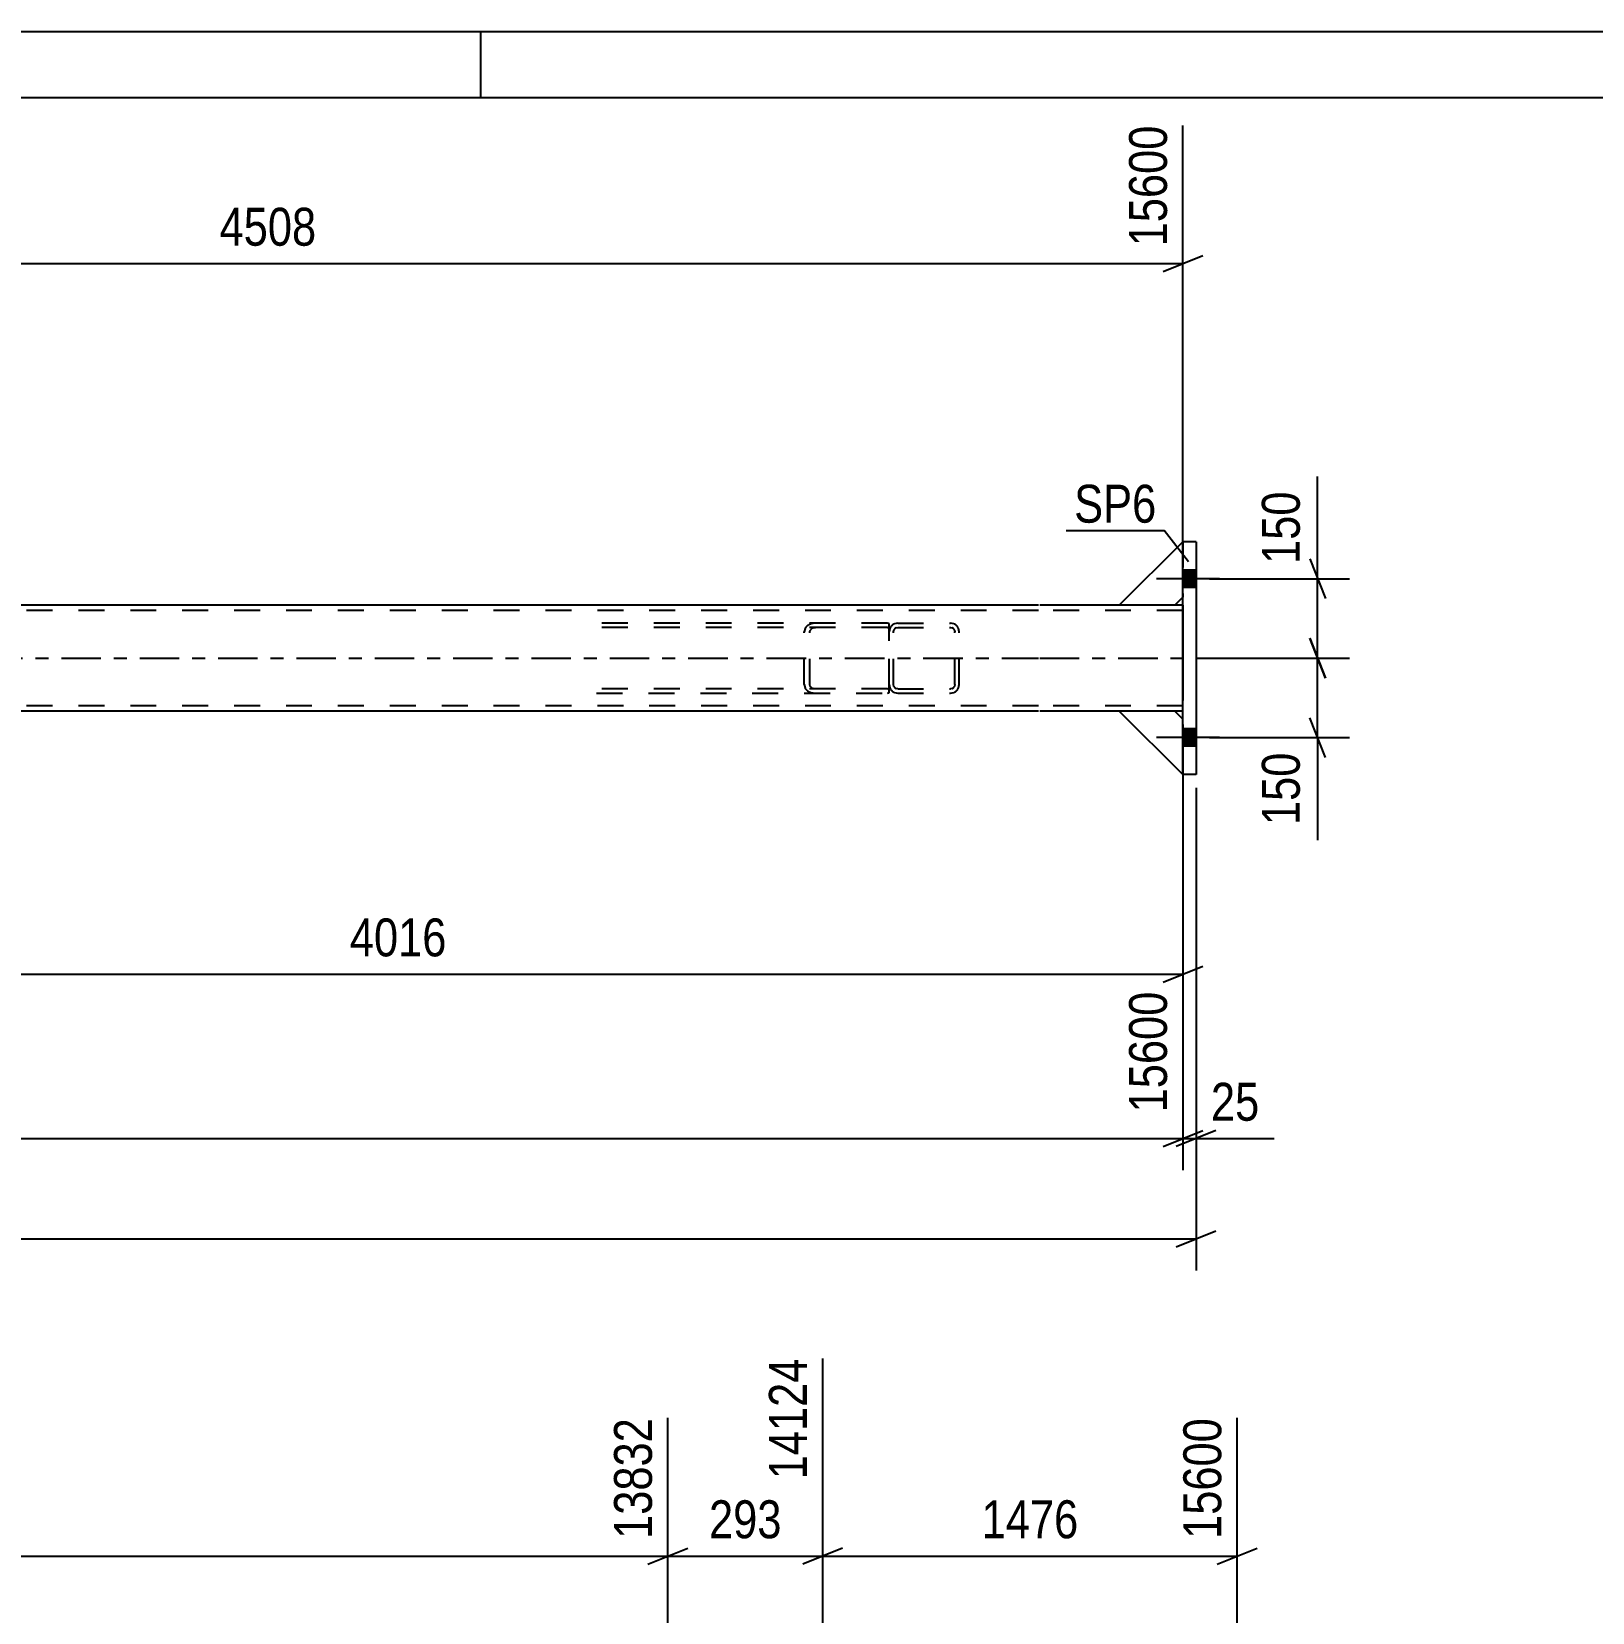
# Model space of a CAD drawing. Header units: millimetres. Extents: x -92 to 749, y -446 to 148.
# Drawn here: x 505.2 to 623.1, y 28.7 to 148.1 of the extents above; entities that cross this region are included whole.
import ezdxf

# ---------------------------------------------------------------- set-up
doc = ezdxf.new("R2010")
doc.units = ezdxf.units.MM
doc.linetypes.add('DXK_LINE_DOT2', pattern=[3.9198, 1.9599, -1.9599])
doc.linetypes.add('DXK_LINE_DOT3', pattern=[5.9187, 2.979, -0.9799, 0.9799, -0.9799])
doc.styles.add('Arial Narrow', font='ARIALN.TTF', dxfattribs={"height": 0.2})

# ---------------------------------------------------------------- blocks, each defined once
blk = doc.blocks.new('Unknown-122567614-1163')
at = {"color": 5, "linetype": 'Continuous'}
for p, q in [((749.14, 148.12), (-91.86, 148.12)), ((539.14, 143.12), (539.14, 148.12)), ((744.14, 143.12), (-86.86, 143.12))]:
    blk.add_line(p, q, dxfattribs=at)
blk = doc.blocks.new('Bolt-122567614-5620 - 5615')
at = {"linetype": 'Continuous'}
for points in [[(592.17, 107.44), (592.17, 106.12), (593.17, 106.12), (593.17, 107.44)], [(592.17, 107.44), (592.17, 106.12), (593.17, 106.12), (593.17, 107.44)], [(592.17, 95.44), (592.17, 94.12), (593.17, 94.12), (593.17, 95.44)], [(592.17, 95.44), (592.17, 94.12), (593.17, 94.12), (593.17, 95.44)]]:
    blk.add_hatch(color=1, dxfattribs=at).paths.add_polyline_path(points)
at = {"color": 1, "linetype": 'Continuous'}
for p, q in [((594.93, 106.78), (590.17, 106.78)), ((594.93, 106.78), (590.17, 106.78)), ((593.17, 107.44), (592.17, 107.44)), ((593.17, 107.44), (592.17, 107.44)), ((593.17, 106.12), (592.17, 106.12)), ((593.17, 106.12), (592.17, 106.12)), ((594.93, 94.78), (590.17, 94.78)), ((594.93, 94.78), (590.17, 94.78)), ((593.17, 95.44), (592.17, 95.44)), ((593.17, 95.44), (592.17, 95.44)), ((593.17, 94.12), (592.17, 94.12)), ((593.17, 94.12), (592.17, 94.12))]:
    blk.add_line(p, q, dxfattribs=at)
blk = doc.blocks.new('Part-122567614-5699 - 5615')
at = {"color": 2, "linetype": 'Continuous'}
for p, q in [((591.57, 96.78), (587.37, 96.78)), ((587.37, 96.78), (592.17, 91.98)), ((592.17, 96.18), (591.57, 96.78))]:
    blk.add_line(p, q, dxfattribs=at)
at = {"color": 7, "linetype": 'DXK_LINE_DOT2'}
blk.add_line((592.17, 91.98), (592.17, 96.18), dxfattribs=at)
blk = doc.blocks.new('Part-122567614-5739 - 5615')
at = {"color": 7, "linetype": 'DXK_LINE_DOT2'}
for p, q in [((569.85, 103.42), (547.89, 103.42)), ((569.85, 103.1), (547.89, 103.1)), ((563.63, 103.02), (563.56, 102.78)), ((563.56, 98.78), (563.56, 102.78)), ((564, 102.78), (564.03, 102.9)), ((564, 98.78), (564, 102.78)), ((564.43, 103.42), (564.1, 103.37)), ((564.26, 103.07), (564.43, 103.1)), ((569.99, 103.4), (569.85, 103.42)), ((569.85, 103.1), (569.99, 103.08)), ((569.99, 98.16), (569.99, 103.4)), ((569.85, 98.46), (547.89, 98.46)), ((547.89, 98.14), (569.85, 98.14)), ((563.56, 98.78), (563.63, 98.53)), ((564.03, 98.65), (564, 98.78)), ((564.1, 98.19), (564.43, 98.14)), ((564.43, 98.46), (564.26, 98.48)), ((569.85, 98.46), (569.99, 98.48)), ((569.85, 98.14), (569.99, 98.16))]:
    blk.add_line(p, q, dxfattribs=at)
for centre, radius, start, end in [((564.3, 102.6), 0.792, 104.8339, 148.022), ((564.37, 102.69), 0.396, 104.8339, 148.022), ((564.3, 98.95), 0.792, 211.978, 255.1661), ((564.37, 98.86), 0.396, 211.978, 255.1661)]:
    blk.add_arc(centre, radius, start, end, dxfattribs=at)
blk = doc.blocks.new('Part-122567614-5702 - 5615')
at = {"color": 7, "linetype": 'DXK_LINE_DOT2'}
for p, q in [((591.57, 96.78), (587.37, 96.78)), ((587.37, 96.78), (592.17, 91.98)), ((592.17, 96.18), (591.57, 96.78)), ((592.17, 91.98), (592.17, 96.18))]:
    blk.add_line(p, q, dxfattribs=at)
blk = doc.blocks.new('Part-122567614-5638 - 5615')
at = {"color": 7, "linetype": 'DXK_LINE_DOT2'}
for p, q in [((570.04, 103.02), (569.99, 102.78)), ((569.99, 98.78), (569.99, 102.78)), ((570.31, 102.78), (570.33, 102.9)), ((570.31, 98.78), (570.31, 102.78)), ((570.63, 103.42), (570.38, 103.37)), ((570.5, 103.07), (570.63, 103.1)), ((570.63, 103.42), (574.63, 103.42)), ((570.63, 103.1), (574.63, 103.1)), ((574.87, 103.37), (574.63, 103.42)), ((574.63, 103.1), (574.75, 103.07)), ((574.92, 102.9), (574.95, 102.78)), ((574.95, 98.78), (574.95, 102.78)), ((575.27, 102.78), (575.22, 103.02)), ((575.27, 98.78), (575.27, 102.78)), ((569.99, 98.78), (570.04, 98.53)), ((570.33, 98.65), (570.31, 98.78)), ((570.38, 98.19), (570.63, 98.14)), ((570.63, 98.46), (570.5, 98.48)), ((570.63, 98.46), (574.63, 98.46)), ((570.63, 98.14), (574.63, 98.14)), ((574.75, 98.48), (574.63, 98.46)), ((574.63, 98.14), (574.87, 98.19)), ((574.95, 98.78), (574.92, 98.65)), ((575.22, 98.53), (575.27, 98.78))]:
    blk.add_line(p, q, dxfattribs=at)
for centre, radius, start, end in [((570.63, 102.78), 0.64, 112.5, 157.5), ((570.63, 102.78), 0.32, 112.5, 157.5), ((574.63, 102.78), 0.32, 22.5, 67.5), ((574.63, 102.78), 0.64, 22.5, 67.5), ((570.63, 98.78), 0.64, 202.5, 247.5), ((570.63, 98.78), 0.32, 202.5, 247.5), ((574.63, 98.78), 0.32, 292.5, 337.5), ((574.63, 98.78), 0.64, 292.5, 337.5)]:
    blk.add_arc(centre, radius, start, end, dxfattribs=at)
blk = doc.blocks.new('Part-122567614-5709 - 5615')
at = {"color": 7, "linetype": 'DXK_LINE_DOT2'}
for p, q in [((587.37, 104.78), (592.17, 109.58)), ((592.17, 109.58), (592.17, 105.38)), ((592.17, 105.38), (591.57, 104.78)), ((591.57, 104.78), (587.37, 104.78))]:
    blk.add_line(p, q, dxfattribs=at)
blk = doc.blocks.new('Part-122567614-5649 - 5615')
at = {"color": 2, "linetype": 'Continuous'}
for p, q in [((592.17, 91.98), (592.17, 109.58)), ((593.17, 109.58), (592.17, 109.58)), ((593.17, 109.58), (593.17, 91.98)), ((593.17, 91.98), (592.17, 91.98))]:
    blk.add_line(p, q, dxfattribs=at)
blk = doc.blocks.new('Part-122567614-5696 - 5615')
at = {"color": 7, "linetype": 'DXK_LINE_DOT2'}
for p, q in [((591.57, 96.78), (587.37, 96.78)), ((587.37, 96.78), (592.17, 91.98)), ((592.17, 96.18), (591.57, 96.78)), ((592.17, 91.98), (592.17, 96.18))]:
    blk.add_line(p, q, dxfattribs=at)
blk = doc.blocks.new('Part-122567614-5703 - 5615')
at = {"color": 7, "linetype": 'DXK_LINE_DOT2'}
for p, q in [((587.37, 104.78), (592.17, 109.58)), ((592.17, 109.58), (592.17, 105.38)), ((592.17, 105.38), (591.57, 104.78)), ((591.57, 104.78), (587.37, 104.78))]:
    blk.add_line(p, q, dxfattribs=at)
blk = doc.blocks.new('Part-122567614-5706 - 5615')
at = {"color": 2, "linetype": 'Continuous'}
for p, q in [((587.37, 104.78), (592.17, 109.58)), ((592.17, 105.38), (591.57, 104.78)), ((591.57, 104.78), (587.37, 104.78))]:
    blk.add_line(p, q, dxfattribs=at)
at = {"color": 7, "linetype": 'DXK_LINE_DOT2'}
blk.add_line((592.17, 105.38), (592.17, 109.58), dxfattribs=at)
blk = doc.blocks.new('Part-122567614-5731 - 5615')
at = {"color": 7, "linetype": 'DXK_LINE_DOT2'}
for p, q in [((581.27, 104.38), (10.29, 104.38)), ((592.17, 104.38), (581.37, 104.38)), ((591.57, 104.78), (587.37, 104.78)), ((592.17, 104.78), (592.17, 103.98)), ((592.17, 104.78), (592.17, 104.54)), ((581.27, 97.18), (10.29, 97.18)), ((592.17, 97.18), (581.37, 97.18)), ((591.57, 96.78), (587.37, 96.78)), ((592.17, 96.78), (592.17, 97.58))]:
    blk.add_line(p, q, dxfattribs=at)
at = {"color": 2, "linetype": 'Continuous'}
for p, q in [((581.27, 104.78), (457.96, 104.78)), ((587.37, 104.78), (581.37, 104.78)), ((592.17, 104.78), (591.57, 104.78)), ((592.17, 103.98), (592.17, 97.58)), ((581.27, 96.78), (480.81, 96.78)), ((587.37, 96.78), (581.37, 96.78)), ((592.17, 96.78), (591.57, 96.78))]:
    blk.add_line(p, q, dxfattribs=at)
at = {"color": 7, "linetype": 'DXK_LINE_DOT3'}
for p, q in [((10.29, 100.78), (581.27, 100.78)), ((581.37, 100.78), (592.17, 100.78))]:
    blk.add_line(p, q, dxfattribs=at)
blk = doc.blocks.new('StraightDimension-122567614-5902 - 5615')
at = {"color": 7, "linetype": 'Continuous'}
for p, q in [((593.17, 90.98), (593.17, 54.5)), ((591.67, 56.3), (594.67, 57.5)), ((9.29, 56.9), (593.17, 56.9))]:
    blk.add_line(p, q, dxfattribs=at)
blk = doc.blocks.new('StraightDimension-122567614-5921 - 5615')
at = {"color": 7, "linetype": 'Continuous'}
for p, q in [((453.96, 116.89), (453.96, 141.04)), ((592.17, 105.78), (592.17, 141.04)), ((455.46, 131.2), (452.46, 130)), ((453.96, 130.6), (592.17, 130.6)), ((590.67, 130), (593.67, 131.2))]:
    blk.add_line(p, q, dxfattribs=at)
at = {"color": 0}
blk.add_wipeout([(527.32, 131.35), (527.32, 135.55), (518.81, 135.55), (518.81, 131.35)], dxfattribs=at)
at = {"color": 3, "style": 'Arial Narrow'}
blk.add_text('4508', height=2.863, dxfattribs=at).set_placement((519.41, 131.95))
at = {"color": 0, "linetype": 'Continuous'}
blk.add_wipeout([(591.57, 141.64), (587.37, 141.64), (587.37, 131.3), (591.57, 131.3)], dxfattribs=at)
at = {"color": 3, "linetype": 'Continuous', "style": 'Arial Narrow'}
blk.add_text('15600', height=2.863, rotation=90.0002, dxfattribs=at).set_placement((590.97, 131.9))
blk = doc.blocks.new('StraightDimension-122567614-5809 - 5615')
at = {"color": 7, "linetype": 'Continuous'}
for p, q in [((601.75, 102.28), (602.95, 99.28)), ((593.17, 100.78), (604.75, 100.78)), ((602.35, 94.78), (602.35, 100.78)), ((602.95, 93.28), (601.75, 96.28)), ((594.17, 94.78), (604.75, 94.78)), ((602.35, 94.78), (602.35, 87.04)), ((602.35, 94.78), (602.35, 87.04))]:
    blk.add_line(p, q, dxfattribs=at)
at = {"color": 0}
blk.add_wipeout([(601.6, 94.25), (597.4, 94.25), (597.4, 87.57), (601.6, 87.57)], dxfattribs=at)
at = {"color": 3, "style": 'Arial Narrow'}
blk.add_text('150', height=2.863, rotation=90.0002, dxfattribs=at).set_placement((601, 88.17))
blk = doc.blocks.new('StraightDimension-122567614-5820 - 5615')
at = {"color": 7, "linetype": 'Continuous'}
for p, q in [((602.35, 106.78), (602.35, 114.51)), ((602.35, 106.78), (602.35, 114.51)), ((601.75, 108.28), (602.95, 105.28)), ((594.17, 106.78), (604.75, 106.78)), ((602.35, 100.78), (602.35, 106.78)), ((602.95, 99.28), (601.75, 102.28)), ((593.17, 100.78), (604.75, 100.78))]:
    blk.add_line(p, q, dxfattribs=at)
at = {"color": 0}
blk.add_wipeout([(601.6, 113.99), (597.4, 113.99), (597.4, 107.3), (601.6, 107.3)], dxfattribs=at)
at = {"color": 3, "style": 'Arial Narrow'}
blk.add_text('150', height=2.863, rotation=90.0002, dxfattribs=at).set_placement((601, 107.9))
blk = doc.blocks.new('StraightDimension-122567614-5860 - 5615')
at = {"color": 7, "linetype": 'Continuous'}
for p, q in [((592.17, 90.98), (592.17, 62.08)), ((590.67, 63.88), (593.67, 65.08)), ((10.29, 64.48), (592.17, 64.48))]:
    blk.add_line(p, q, dxfattribs=at)
blk = doc.blocks.new('StraightDimension-122567614-5884 - 5615')
at = {"color": 7, "linetype": 'Continuous'}
for p, q in [((592.17, 90.98), (592.17, 62.08)), ((593.17, 90.98), (593.17, 62.08)), ((590.67, 63.88), (593.67, 65.08)), ((594.67, 65.08), (591.67, 63.88)), ((592.17, 64.48), (593.17, 64.48)), ((593.17, 64.48), (599.07, 64.48)), ((593.17, 64.48), (599.07, 64.48))]:
    blk.add_line(p, q, dxfattribs=at)
at = {"color": 0}
blk.add_wipeout([(598.55, 65.23), (598.55, 69.43), (593.69, 69.43), (593.69, 65.23)], dxfattribs=at)
at = {"color": 3, "style": 'Arial Narrow'}
blk.add_text('25', height=2.863, dxfattribs=at).set_placement((594.29, 65.83))
blk = doc.blocks.new('StraightDimension-122567614-17733 - 5615')
at = {"color": 7, "linetype": 'Continuous'}
for p, q in [((473.64, 95.78), (473.64, 66.46)), ((592.17, 95.78), (592.17, 66.46)), ((475.14, 77.5), (472.14, 76.3)), ((473.64, 76.9), (592.17, 76.9)), ((590.67, 76.3), (593.67, 77.5))]:
    blk.add_line(p, q, dxfattribs=at)
at = {"color": 0}
blk.add_wipeout([(537.16, 77.65), (537.16, 81.85), (528.65, 81.85), (528.65, 77.65)], dxfattribs=at)
at = {"color": 3, "style": 'Arial Narrow'}
blk.add_text('4016', height=2.863, dxfattribs=at).set_placement((529.25, 78.25))
at = {"color": 0, "linetype": 'Continuous'}
blk.add_wipeout([(591.57, 76.2), (587.37, 76.2), (587.37, 65.86), (591.57, 65.86)], dxfattribs=at)
at = {"color": 3, "linetype": 'Continuous', "style": 'Arial Narrow'}
blk.add_text('15600', height=2.863, rotation=90.0002, dxfattribs=at).set_placement((590.97, 66.46))
blk = doc.blocks.new('StraightDimension-122567614-7241 - 1912')
at = {"color": 7, "linetype": 'Continuous'}
for p, q in [((564.97, -5), (564.97, 47.87)), ((553.27, -5), (553.27, 43.37)), ((551.77, 32.33), (554.77, 33.53)), ((566.47, 33.53), (563.47, 32.33)), ((553.27, 32.93), (564.97, 32.93))]:
    blk.add_line(p, q, dxfattribs=at)
at = {"color": 0}
blk.add_wipeout([(562.47, 33.68), (562.47, 37.88), (555.78, 37.88), (555.78, 33.68)], dxfattribs=at)
at = {"color": 3, "style": 'Arial Narrow'}
blk.add_text('293', height=2.863, dxfattribs=at).set_placement((556.38, 34.28))
at = {"color": 0, "linetype": 'Continuous'}
blk.add_wipeout([(564.37, 48.47), (560.17, 48.47), (560.17, 38.13), (564.37, 38.13)], dxfattribs=at)
at = {"color": 3, "linetype": 'Continuous', "style": 'Arial Narrow'}
blk.add_text('14124', height=2.863, rotation=90.0002, dxfattribs=at).set_placement((563.77, 38.73))
blk = doc.blocks.new('StraightDimension-122567614-7240 - 1912')
at = {"color": 7, "linetype": 'Continuous'}
for p, q in [((564.97, -5), (564.97, 47.87)), ((596.27, 7), (596.27, 43.37)), ((566.47, 33.53), (563.47, 32.33)), ((594.77, 32.33), (597.77, 33.53)), ((564.97, 32.93), (596.27, 32.93))]:
    blk.add_line(p, q, dxfattribs=at)
at = {"color": 0}
blk.add_wipeout([(584.88, 33.68), (584.88, 37.88), (576.37, 37.88), (576.37, 33.68)], dxfattribs=at)
at = {"color": 3, "style": 'Arial Narrow'}
blk.add_text('1476', height=2.863, dxfattribs=at).set_placement((576.97, 34.28))
at = {"color": 0, "linetype": 'Continuous'}
blk.add_wipeout([(595.67, 43.97), (591.47, 43.97), (591.47, 33.63), (595.67, 33.63)], dxfattribs=at)
at = {"color": 3, "linetype": 'Continuous', "style": 'Arial Narrow'}
blk.add_text('15600', height=2.863, rotation=90.0002, dxfattribs=at).set_placement((595.07, 34.23))
blk = doc.blocks.new('StraightDimension-122567614-7242 - 1912')
at = {"color": 7, "linetype": 'Continuous'}
for p, q in [((448.31, -5.8), (448.31, 43.37)), ((553.27, -5), (553.27, 43.37)), ((449.81, 33.53), (446.81, 32.33)), ((551.77, 32.33), (554.77, 33.53)), ((448.31, 32.93), (553.27, 32.93))]:
    blk.add_line(p, q, dxfattribs=at)
at = {"color": 0}
blk.add_wipeout([(505.05, 33.68), (505.05, 37.88), (496.53, 37.88), (496.53, 33.68)], dxfattribs=at)
at = {"color": 3, "style": 'Arial Narrow'}
blk.add_text('2624', height=2.863, dxfattribs=at).set_placement((497.13, 34.28))
at = {"color": 0, "linetype": 'Continuous'}
blk.add_wipeout([(552.67, 43.97), (548.47, 43.97), (548.47, 33.63), (552.67, 33.63)], dxfattribs=at)
at = {"color": 3, "linetype": 'Continuous', "style": 'Arial Narrow'}
blk.add_text('13832', height=2.863, rotation=90.0002, dxfattribs=at).set_placement((552.07, 34.23))
blk = doc.blocks.new('Mark-122567614-5645 - 5615')
at = {"color": 30, "linetype": 'Continuous'}
for p in [(583.36, 110.42), (592.6, 108.07)]:
    blk.add_line(p, (590.77, 110.42), dxfattribs=at)
at = {"color": 0}
blk.add_wipeout([(590.17, 111.02), (590.17, 114.02), (583.96, 114.02), (583.96, 111.02)], dxfattribs=at)
blk.add_wipeout([(590.17, 111.02), (590.17, 114.02), (583.96, 114.02), (583.96, 111.02)], dxfattribs=at)
at = {"color": 3, "style": 'Arial Narrow'}
blk.add_text('SP6', height=2.863, dxfattribs=at).set_placement((583.96, 111.02))

msp = doc.modelspace()

# ---------------------------------------------------------------- block references
for name in ['Unknown-122567614-1163', 'Part-122567614-5709 - 5615', 'Part-122567614-5703 - 5615', 'Part-122567614-5706 - 5615', 'Part-122567614-5649 - 5615', 'Bolt-122567614-5620 - 5615', 'Part-122567614-5731 - 5615', 'Part-122567614-5739 - 5615', 'Part-122567614-5638 - 5615', 'Part-122567614-5699 - 5615', 'Part-122567614-5702 - 5615', 'Part-122567614-5696 - 5615']:
    msp.add_blockref(name, (0, 0))

# ---------------------------------------------------------------- next in the draw order: block references
for name in ['StraightDimension-122567614-5921 - 5615', 'StraightDimension-122567614-5902 - 5615', 'StraightDimension-122567614-7241 - 1912']:
    msp.add_blockref(name, (0, 0))

# ---------------------------------------------------------------- next in the draw order: block references
for name in ['StraightDimension-122567614-5809 - 5615', 'StraightDimension-122567614-7240 - 1912', 'StraightDimension-122567614-7242 - 1912']:
    msp.add_blockref(name, (0, 0))

# ---------------------------------------------------------------- next in the draw order: block references
for name in ['StraightDimension-122567614-5820 - 5615', 'StraightDimension-122567614-5860 - 5615']:
    msp.add_blockref(name, (0, 0))

# ---------------------------------------------------------------- next in the draw order: block references
for name in ['Mark-122567614-5645 - 5615', 'StraightDimension-122567614-5884 - 5615']:
    msp.add_blockref(name, (0, 0))

# ---------------------------------------------------------------- next in the draw order: block references
msp.add_blockref('StraightDimension-122567614-17733 - 5615', (0, 0))

doc.saveas('drawing.dxf')
